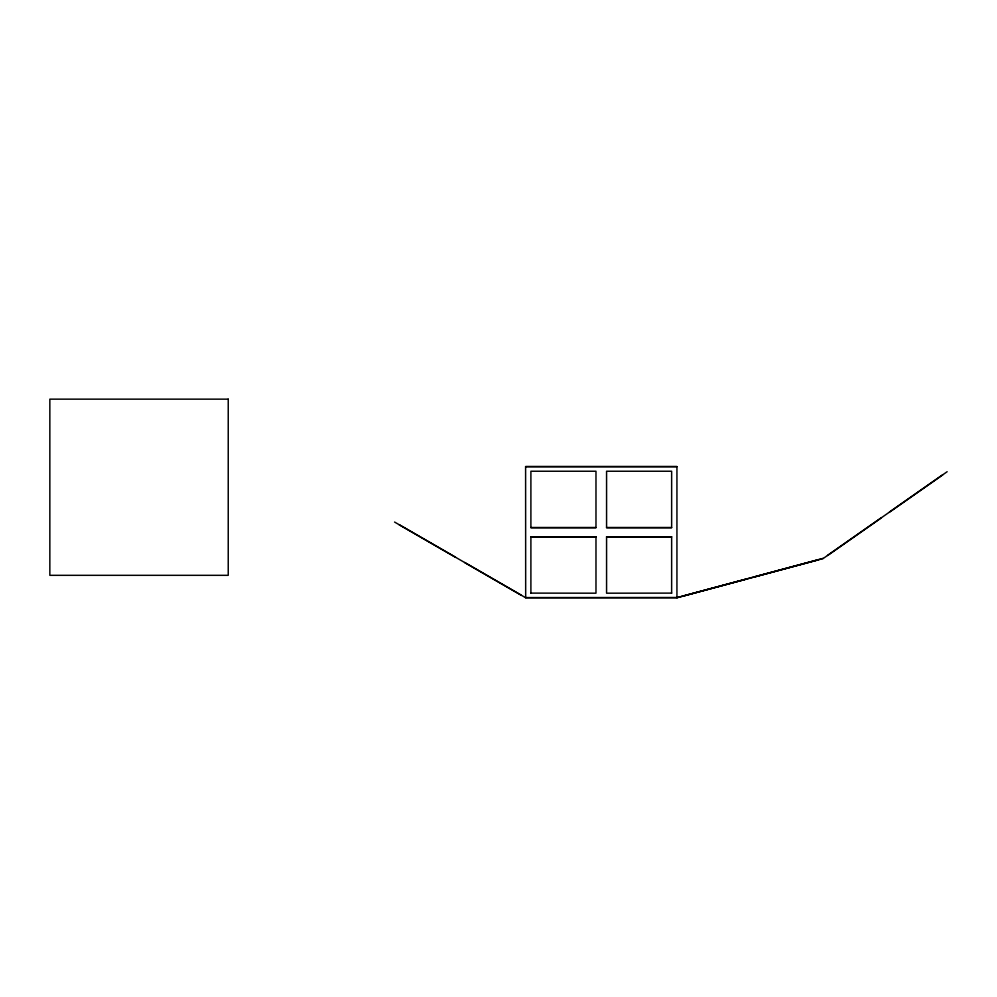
<?xml version="1.0" encoding="UTF-8"?>
<svg xmlns="http://www.w3.org/2000/svg" width="997" height="997" viewBox="0 0 997 997"><rect width="100%" height="100%" fill="white"/><g stroke="black" fill="none" stroke-linecap="round" stroke-linejoin="round"><path stroke-width="1.5" d="M394.55 522.042L525.606 597.702L676.938 597.702L676.938 466.571L525.606 466.571L525.681 597.577M399.136 524.684L455.492 557.223M464.664 562.52L521.02 595.059M823.148 558.37L677.013 597.689L823.186 558.507L947.15 471.718M525.606 466.646L676.938 466.646M530.903 527.587L595.982 527.587L595.982 471.232L530.903 471.232L530.903 527.662L595.982 527.662M606.575 527.587L671.642 527.587L671.642 471.232L606.575 471.232L606.575 527.662L671.642 527.662M530.903 593.19L530.903 536.76L595.982 536.76L595.982 593.19L530.903 593.115M671.642 593.115L606.575 593.19L606.575 536.76L671.642 536.76L671.642 593.19M530.903 536.835L595.982 536.835M606.575 536.835L671.642 536.835M525.606 597.627L676.938 597.552M942.813 474.746L889.511 512.072M880.825 518.153L827.522 555.479M818.076 559.89L755.215 576.727M744.983 579.469L682.135 596.318M228.226 399.149L49.85 399.149L49.85 575.319L228.226 575.319L228.226 399.149"/></g></svg>
